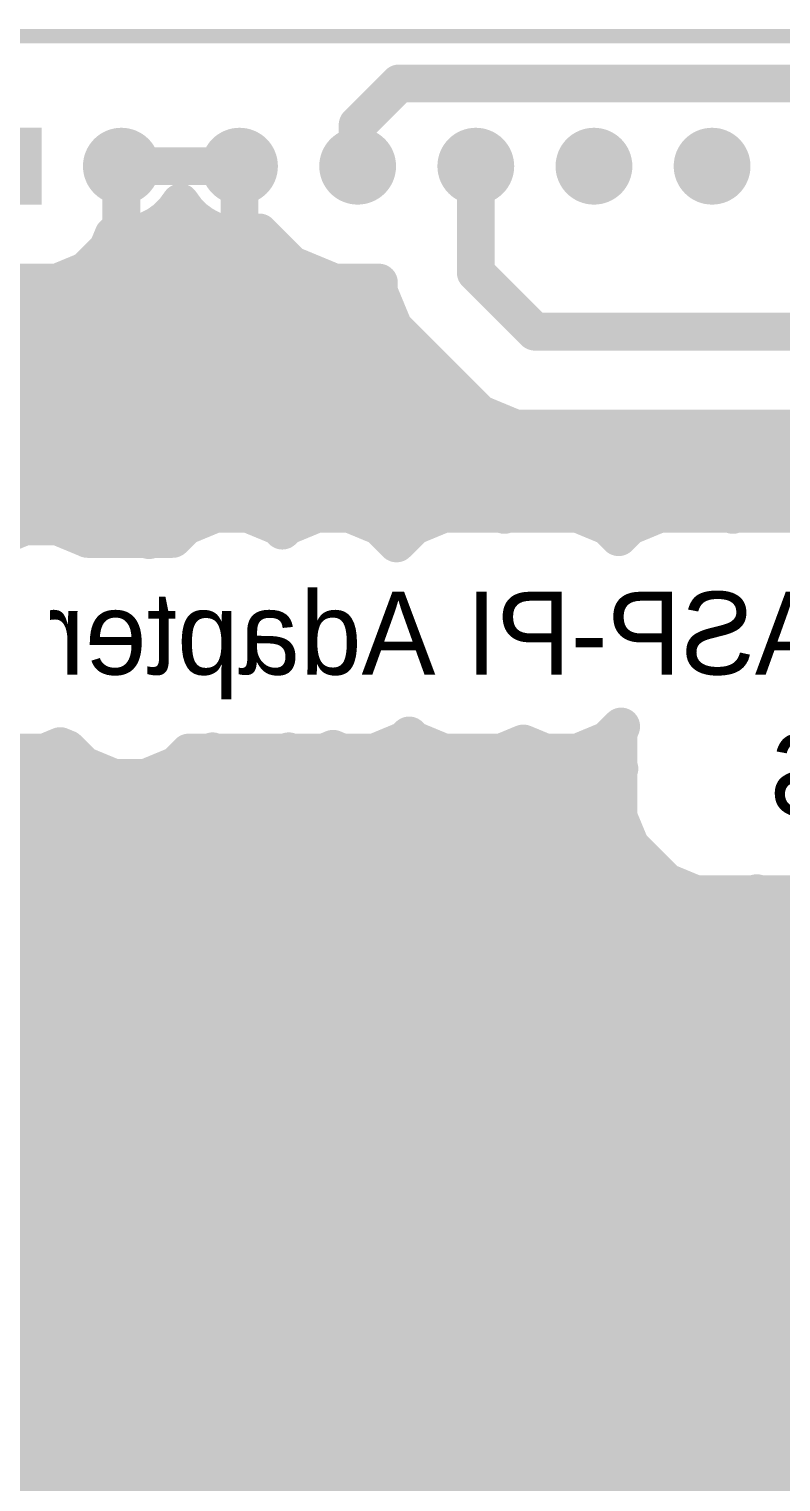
# Model space of a CAD drawing. Extents: x 0.2 to 70.4, y 8.5 to 70.6.
# Drawn here: x 24.94 to 41.1, y 39.42 to 70.64 of the extents above; entities that cross this region are included whole.
import ezdxf

# ---------------------------------------------------------------- set-up
doc = ezdxf.new("R2010")
doc.units = 0
for name, color, linetype in [('16', 175, 'CONTINUOUS'), ('17', 82, 'CONTINUOUS'), ('20', 213, 'CONTINUOUS')]:
    doc.layers.add(name, color=color, linetype=linetype)

# ---------------------------------------------------------------- blocks, each defined once
blk = doc.blocks.new('ROUNDP')
at = {"const_width": 0.5}
blk.add_lwpolyline([(0, -0.25, 1), (0, 0.25, 1), (0, -0.25)], format="xyb", dxfattribs=at)
blk = doc.blocks.new('SQUAREP')
blk.add_solid([(-0.5, -0.5), (0.5, -0.5), (-0.5, 0.5), (0.5, 0.5)])

msp = doc.modelspace()

# ---------------------------------------------------------------- linework, layer by layer
at = {"layer": '16'}
for points, const_width in [([(32.004, 68.58), (32.893, 69.469)], 0.8128), ([(32.893, 69.469), (45.72, 69.469)], 0.8128), ([(32.004, 67.691), (32.004, 68.58)], 0.8128), ([(28.4099, 67.691), (26.924, 67.691)], 0.8128), ([(26.924, 67.691), (26.924, 67.691)], 0.8128), ([(26.924, 67.691), (29.464, 67.691)], 0.8128), ([(26.924, 66.2051), (26.924, 67.691)], 0.8128), ([(26.924, 67.691), (26.924, 67.691)], 0.8128), ([(26.924, 67.691), (26.924, 66.2051)], 0.8128), ([(29.464, 67.691), (28.4099, 67.691)], 0.8128), ([(29.464, 67.691), (29.464, 67.691)], 0.8128), ([(29.464, 66.2051), (29.464, 67.691)], 0.8128), ([(29.464, 67.691), (29.464, 67.691)], 0.8128), ([(29.464, 67.691), (29.464, 66.2051)], 0.8128), ([(34.544, 67.691), (34.544, 65.405)], 0.8128), ([(26.924, 67.4624), (26.924, 67.4624)], 0.8128), ([(26.924, 65.786), (26.924, 67.691)], 0.6096), ([(26.924, 67.691), (29.464, 67.691)], 0.6096), ([(29.464, 67.4624), (29.464, 67.4624)], 0.8128), ([(27.892, 66.5576), (28.0574, 66.723)], 0.8128), ([(28.0574, 66.723), (28.194, 66.911)], 0.8128), ([(28.194, 66.911), (28.3306, 66.723)], 0.8128), ([(28.3306, 66.723), (28.496, 66.5576)], 0.8128), ([(26.924, 66.6496), (26.924, 66.6496)], 0.8128), ([(27.4944, 66.314), (27.7028, 66.4201)], 0.8128), ([(27.7028, 66.4201), (27.892, 66.5576)], 0.8128), ([(27.984, 66.6496), (28.404, 66.6496)], 0.8128), ([(28.496, 66.5576), (28.6852, 66.4201)], 0.8128), ([(28.6852, 66.4201), (28.8936, 66.314)], 0.8128), ([(29.464, 66.6496), (29.464, 66.6496)], 0.8128), ([(26.6307, 65.9159), (26.754, 66.2135)], 0.8128), ([(26.754, 66.2135), (26.8071, 66.2051)], 0.8128), ([(26.8071, 66.2051), (26.924, 66.2051)], 0.8128), ([(26.924, 66.2051), (27.0409, 66.2051)], 0.8128), ([(27.0409, 66.2051), (27.2719, 66.2417)], 0.8128), ([(27.2719, 66.2417), (27.4944, 66.314)], 0.8128), ([(28.8936, 66.314), (29.1161, 66.2417)], 0.8128), ([(29.1161, 66.2417), (29.3471, 66.2051)], 0.8128), ([(29.3471, 66.2051), (29.464, 66.2051)], 0.8128), ([(29.464, 66.2051), (29.5809, 66.2051)], 0.8128), ([(29.5809, 66.2051), (29.8119, 66.2417)], 0.8128), ([(29.8119, 66.2417), (29.8898, 66.267)], 0.8128), ([(29.8898, 66.267), (30.5868, 65.57)], 0.8128), ([(26.1591, 65.4443), (26.6307, 65.9159)], 0.8128), ([(26.5516, 65.8368), (30.32, 65.8368)], 0.8128), ([(23.749, 62.611), (26.924, 65.786)], 0.6096), ([(30.5868, 65.57), (31.5063, 65.1891)], 0.8128), ([(23.225, 65.1891), (25.543, 65.1891)], 0.8128), ([(25.543, 65.1891), (26.1591, 65.4443)], 0.8128), ([(31.5063, 65.1891), (32.4612, 65.1891)], 0.8128), ([(32.4612, 65.1891), (32.4612, 64.9907)], 0.8128), ([(34.544, 65.405), (35.814, 64.135)], 0.8128), ([(6.2848, 65.024), (32.4612, 65.024)], 0.8128), ([(32.4612, 64.9907), (32.7783, 64.2252)], 0.8128), ([(32.7783, 64.2252), (34.0483, 62.9552)], 0.8128), ([(6.9236, 64.2112), (32.7923, 64.2112)], 0.8128), ([(35.814, 64.135), (52.832, 64.135)], 0.8128), ([(7.2452, 63.3984), (33.6051, 63.3984)], 0.8128), ([(34.0483, 62.9552), (34.6342, 62.3693)], 0.8128), ([(7.3406, 62.5856), (34.4179, 62.5856)], 0.8128), ([(34.6342, 62.3693), (35.3997, 62.0522)], 0.8128), ([(35.3997, 62.0522), (51.9693, 62.0522)], 0.8128), ([(7.2316, 61.7728), (52.2487, 61.7728)], 0.8128), ([(6.8943, 60.96), (53.0615, 60.96)], 0.8128), ([(28.9481, 60.2248), (28.3039, 59.958)], 0.8128), ([(29.6453, 60.2248), (28.9481, 60.2248)], 0.8128), ([(30.2894, 59.958), (29.6453, 60.2248)], 0.8128), ([(31.1275, 60.2248), (30.4834, 59.958)], 0.8128), ([(31.8248, 60.2248), (31.1275, 60.2248)], 0.8128), ([(32.366, 60.0006), (31.8248, 60.2248)], 0.8128), ([(33.8561, 60.2248), (33.212, 59.958)], 0.8128), ([(35.0957, 60.2248), (33.8561, 60.2248)], 0.8128), ([(35.1589, 60.1986), (35.0957, 60.2248)], 0.8128), ([(35.2221, 60.2248), (35.1589, 60.1986)], 0.8128), ([(35.5746, 60.2248), (35.2221, 60.2248)], 0.8128), ([(35.2221, 60.2248), (35.2221, 60.2248)], 0.8128), ([(35.2221, 60.2248), (35.2221, 60.2248)], 0.8128), ([(36.7328, 60.2248), (35.5746, 60.2248)], 0.8128), ([(37.377, 59.958), (36.7328, 60.2248)], 0.8128), ([(38.4964, 60.2248), (38.1375, 60.0761)], 0.8128), ([(38.4965, 60.2248), (38.4964, 60.2248)], 0.8128), ([(38.4964, 60.2248), (38.4964, 60.2248)], 0.8128), ([(38.8489, 60.2248), (38.4965, 60.2248)], 0.8128), ([(40.0072, 60.2248), (38.8489, 60.2248)], 0.8128), ([(40.0704, 60.1986), (40.0072, 60.2248)], 0.8128), ([(40.1336, 60.2248), (40.0704, 60.1986)], 0.8128), ([(40.4784, 60.2248), (40.1336, 60.2248)], 0.8128), ([(40.1336, 60.2248), (40.1336, 60.2248)], 0.8128), ([(40.1336, 60.2248), (40.1336, 60.2248)], 0.8128), ([(41.3732, 60.2248), (40.4784, 60.2248)], 0.8128), ([(41.7075, 60.0863), (41.3732, 60.2248)], 0.8128), ([(6.234, 60.1472), (28.7608, 60.1472)], 0.8128), ([(24.8501, 59.9536), (24.2059, 59.6868)], 0.8128), ([(25.5473, 59.9536), (24.8501, 59.9536)], 0.8128), ([(26.1915, 59.6868), (25.5473, 59.9536)], 0.8128), ([(28.3039, 59.958), (28.0284, 59.6825)], 0.8128), ([(29.8326, 60.1472), (30.9402, 60.1472)], 0.8128), ([(30.3864, 59.861), (30.2894, 59.958)], 0.8128), ([(30.4834, 59.958), (30.3864, 59.861)], 0.8128), ([(32.0121, 60.1472), (33.6688, 60.1472)], 0.8128), ([(32.4689, 59.958), (32.366, 60.0006)], 0.8128), ([(32.7192, 59.7077), (32.4689, 59.958)], 0.8128), ([(32.4689, 59.958), (32.4689, 59.958)], 0.8128), ([(33.212, 59.958), (32.8405, 59.5864)], 0.8128), ([(36.9202, 60.1472), (38.3091, 60.1472)], 0.8128), ([(37.6146, 59.7203), (37.377, 59.958)], 0.8128), ([(37.8523, 59.958), (37.6146, 59.7203)], 0.8128), ([(38.1375, 60.0761), (37.8523, 59.958)], 0.8128), ([(37.8523, 59.958), (37.8523, 59.958)], 0.8128), ([(37.8523, 59.958), (37.8523, 59.958)], 0.8128), ([(26.1958, 59.6825), (26.1915, 59.6868)], 0.8128), ([(27.4556, 59.6825), (26.1958, 59.6825)], 0.8128), ([(27.5189, 59.6563), (27.4556, 59.6825)], 0.8128), ([(27.5821, 59.6825), (27.5189, 59.6563)], 0.8128), ([(28.0284, 59.6825), (27.5821, 59.6825)], 0.8128), ([(32.8405, 59.5864), (32.7192, 59.7077)], 0.8128), ([(37.377, 55.3594), (37.6694, 55.6518)], 0.8128), ([(37.6694, 55.6518), (37.6072, 55.5016)], 0.8128), ([(37.6072, 55.5016), (37.6072, 54.8044)], 0.8128), ([(25.2761, 55.0926), (25.6105, 55.2311)], 0.8128), ([(25.6105, 55.2311), (25.7637, 55.1677)], 0.8128), ([(25.7637, 55.1677), (26.1143, 54.8171)], 0.8128), ([(31.2824, 55.0926), (31.4762, 55.1728)], 0.8128), ([(31.4762, 55.1728), (31.6699, 55.0926)], 0.8128), ([(32.3671, 55.0926), (33.0113, 55.3594)], 0.8128), ([(32.7963, 55.2704), (33.4269, 55.2704)], 0.8128), ([(33.0113, 55.3594), (33.1116, 55.4598)], 0.8128), ([(33.1116, 55.4598), (33.212, 55.3594)], 0.8128), ([(33.212, 55.3594), (33.8561, 55.0926)], 0.8128), ([(35.0957, 55.0926), (35.5657, 55.2873)], 0.8128), ([(35.5249, 55.2704), (35.6064, 55.2704)], 0.8128), ([(35.5657, 55.2873), (36.0356, 55.0926)], 0.8128), ([(36.7328, 55.0926), (37.377, 55.3594)], 0.8128), ([(37.1621, 55.2704), (37.6072, 55.2704)], 0.8128), ([(24.5174, 55.1181), (24.5789, 55.0926)], 0.8128), ([(24.5789, 55.0926), (25.2761, 55.0926)], 0.8128), ([(28.0998, 54.8171), (28.3753, 55.0926)], 0.8128), ([(28.3753, 55.0926), (28.8216, 55.0926)], 0.8128), ([(28.8216, 55.0926), (28.8848, 55.1188)], 0.8128), ([(28.8848, 55.1188), (28.9481, 55.0926)], 0.8128), ([(28.9481, 55.0926), (30.4588, 55.0926)], 0.8128), ([(30.4588, 55.0926), (30.522, 55.1188)], 0.8128), ([(30.522, 55.1188), (30.5852, 55.0926)], 0.8128), ([(30.5852, 55.0926), (31.2824, 55.0926)], 0.8128), ([(31.6699, 55.0926), (32.3671, 55.0926)], 0.8128), ([(33.8561, 55.0926), (35.0957, 55.0926)], 0.8128), ([(36.0356, 55.0926), (36.7328, 55.0926)], 0.8128), ([(26.1143, 54.8171), (26.7584, 54.5503)], 0.8128), ([(26.7584, 54.5503), (27.4556, 54.5503)], 0.8128), ([(27.4556, 54.5503), (28.0998, 54.8171)], 0.8128), ([(37.6072, 54.8044), (37.6312, 54.7463)], 0.8128), ([(37.6312, 54.7463), (37.6072, 54.6881)], 0.8128), ([(37.6072, 54.6881), (37.6072, 54.417)], 0.8128), ([(2.2098, 54.4576), (37.6072, 54.4576)], 0.8128), ([(37.6072, 54.417), (37.6072, 54.417)], 0.8128), ([(37.6072, 54.417), (37.6072, 54.0646)], 0.8128), ([(37.6072, 54.0646), (37.6072, 53.7197)], 0.8128), ([(2.2098, 53.6448), (37.6382, 53.6448)], 0.8128), ([(37.6072, 53.7197), (37.6072, 53.7197)], 0.8128), ([(37.6072, 53.7197), (37.6072, 53.7197)], 0.8128), ([(37.6072, 53.7197), (37.6751, 53.5558)], 0.8128), ([(37.6751, 53.5558), (37.874, 53.0756)], 0.8128), ([(37.874, 53.0756), (37.874, 53.0756)], 0.8128), ([(37.874, 53.0756), (37.874, 53.0756)], 0.8128), ([(37.874, 53.0756), (38.1326, 52.8169)], 0.8128), ([(2.2098, 52.832), (38.1176, 52.832)], 0.8128), ([(38.1326, 52.8169), (38.367, 52.5826)], 0.8128), ([(38.367, 52.5826), (38.367, 52.5826)], 0.8128), ([(38.367, 52.5826), (38.3795, 52.5701)], 0.8128), ([(38.3795, 52.5701), (38.6382, 52.3114)], 0.8128), ([(38.6382, 52.3114), (38.6382, 52.3114)], 0.8128), ([(38.6382, 52.3114), (38.8867, 52.2085)], 0.8128), ([(38.8867, 52.2085), (39.2823, 52.0446)], 0.8128), ([(39.2823, 52.0446), (39.2823, 52.0446)], 0.8128), ([(39.2823, 52.0446), (39.2823, 52.0446)], 0.8128), ([(39.2823, 52.0446), (39.6271, 52.0446)], 0.8128), ([(39.6271, 52.0446), (40.5219, 52.0446)], 0.8128), ([(40.5219, 52.0446), (40.5851, 52.0708)], 0.8128), ([(40.5851, 52.0708), (40.6483, 52.0446)], 0.8128), ([(40.6483, 52.0446), (42.4302, 52.0446)], 0.8128), ([(2.2098, 52.0192), (58.2422, 52.0192)], 0.8128), ([(2.2098, 51.2064), (58.2422, 51.2064)], 0.8128), ([(2.2098, 50.3936), (58.2422, 50.3936)], 0.8128), ([(2.2098, 49.5808), (58.2422, 49.5808)], 0.8128), ([(2.2098, 48.768), (58.2422, 48.768)], 0.8128), ([(2.2098, 47.9552), (58.2422, 47.9552)], 0.8128), ([(7.5616, 47.1424), (58.2422, 47.1424)], 0.8128), ([(8.6436, 46.3296), (58.2422, 46.3296)], 0.8128), ([(9.028, 45.5168), (58.2422, 45.5168)], 0.8128), ([(9.1059, 44.704), (58.2422, 44.704)], 0.8128), ([(8.9228, 43.8912), (58.2422, 43.8912)], 0.8128), ([(8.9859, 43.0784), (58.2422, 43.0784)], 0.8128), ([(9.1059, 42.2656), (58.2422, 42.2656)], 0.8128), ([(12.6519, 41.4528), (58.2422, 41.4528)], 0.8128), ([(13.4647, 40.64), (58.2422, 40.64)], 0.8128), ([(16.2697, 39.8272), (58.2422, 39.8272)], 0.8128), ([(16.3068, 39.0144), (58.2422, 39.0144)], 0.8128)]:
    msp.add_lwpolyline(points, dxfattribs=dict(at, const_width=const_width))
for points, const_width in [([(32.893, 69.6722, 1), (32.893, 69.2658)], 0.4064), ([(33.0367, 69.3253, 1), (32.7493, 69.6127)], 0.4064), ([(32.2072, 68.58, 1), (31.8008, 68.58)], 0.4064), ([(31.8603, 68.7237, 1), (32.1477, 68.4363)], 0.4064), ([(26.924, 67.8942, 1), (26.924, 67.4878)], 0.4064), ([(27.1272, 67.691, 1), (26.7208, 67.691)], 0.4064), ([(26.924, 67.8942, 1), (26.924, 67.4878)], 0.4064), ([(27.1272, 67.691, 1), (26.7208, 67.691)], 0.4064), ([(26.924, 67.8942, 1), (26.924, 67.4878)], 0.4064), ([(27.1272, 67.691, 1), (26.7208, 67.691)], 0.4064), ([(26.924, 67.4878, 1), (26.924, 67.8942)], 0.4064), ([(28.4099, 67.8942, 1), (28.4099, 67.4878)], 0.4064), ([(28.4099, 67.4878, 1), (28.4099, 67.8942)], 0.4064), ([(29.6672, 67.691, 1), (29.2608, 67.691)], 0.4064), ([(29.6672, 67.691, 1), (29.2608, 67.691)], 0.4064), ([(29.464, 67.8942, 1), (29.464, 67.4878)], 0.4064), ([(29.6672, 67.691, 1), (29.2608, 67.691)], 0.4064), ([(29.464, 67.4878, 1), (29.464, 67.8942)], 0.4064), ([(29.464, 67.4878, 1), (29.464, 67.8942)], 0.4064), ([(29.464, 67.4878, 1), (29.464, 67.8942)], 0.4064), ([(34.7472, 67.691, 1), (34.3408, 67.691)], 0.4064), ([(26.7208, 67.691, 1), (27.1272, 67.691)], 0.4064), ([(26.924, 67.6656, 1), (26.924, 67.2592)], 0.4064), ([(27.0764, 67.691, 1), (26.7716, 67.691)], 0.3048), ([(26.924, 67.8434, 1), (26.924, 67.5386)], 0.3048), ([(26.924, 67.2592, 1), (26.924, 67.6656)], 0.4064), ([(29.2608, 67.691, 1), (29.6672, 67.691)], 0.4064), ([(29.464, 67.6656, 1), (29.464, 67.2592)], 0.4064), ([(29.464, 67.2592, 1), (29.464, 67.6656)], 0.4064), ([(29.464, 67.5386, 1), (29.464, 67.8434)], 0.3048), ([(31.8008, 67.691, 1), (32.2072, 67.691)], 0.4064), ([(28.2011, 66.5793, 1), (27.9137, 66.8667)], 0.4064), ([(28.3584, 67.0305, 1), (28.0296, 66.7916)], 0.4064), ([(28.3584, 66.7916, 1), (28.0296, 67.0305)], 0.4064), ([(28.4743, 66.8667, 1), (28.1869, 66.5793)], 0.4064), ([(26.924, 66.8528, 1), (26.924, 66.4464)], 0.4064), ([(26.924, 66.4464, 1), (26.924, 66.8528)], 0.4064), ([(27.795, 66.2391, 1), (27.6105, 66.6012)], 0.4064), ([(27.7483, 66.7013, 1), (28.0357, 66.4139)], 0.4064), ([(28.0114, 66.3932, 1), (27.7726, 66.722)], 0.4064), ([(27.984, 66.8528, 1), (27.984, 66.4464)], 0.4064), ([(27.893, 66.8424, 1), (28.2218, 66.6036)], 0.4064), ([(28.1662, 66.6036, 1), (28.495, 66.8424)], 0.4064), ([(28.6154, 66.722, 1), (28.3766, 66.3932)], 0.4064), ([(28.3523, 66.4139, 1), (28.6397, 66.7013)], 0.4064), ([(28.404, 66.4464, 1), (28.404, 66.8528)], 0.4064), ([(28.7775, 66.6012, 1), (28.593, 66.2391)], 0.4064), ([(29.464, 66.8528, 1), (29.464, 66.4464)], 0.4064), ([(29.464, 66.4464, 1), (29.464, 66.8528)], 0.4064), ([(26.7857, 66.4142, 1), (26.7222, 66.0128)], 0.4064), ([(26.9417, 66.1357, 1), (26.5662, 66.2913)], 0.4064), ([(26.8071, 66.4083, 1), (26.8071, 66.0019)], 0.4064), ([(26.924, 66.4083, 1), (26.924, 66.0019)], 0.4064), ([(26.7753, 66.0044, 1), (26.8388, 66.4058)], 0.4064), ([(27.0092, 66.4058, 1), (27.0727, 66.0044)], 0.4064), ([(26.924, 66.0019, 1), (26.924, 66.4083)], 0.4064), ([(27.0409, 66.0019, 1), (27.0409, 66.4083)], 0.4064), ([(27.2092, 66.4349, 1), (27.3347, 66.0484)], 0.4064), ([(27.3037, 66.041, 1), (27.2402, 66.4424)], 0.4064), ([(27.4021, 66.495, 1), (27.5866, 66.1329)], 0.4064), ([(27.5572, 66.1207, 1), (27.4316, 66.5072)], 0.4064), ([(27.5833, 66.5845, 1), (27.8222, 66.2558)], 0.4064), ([(28.5658, 66.2558, 1), (28.8047, 66.5845)], 0.4064), ([(28.9564, 66.5072, 1), (28.8308, 66.1207)], 0.4064), ([(28.8014, 66.1329, 1), (28.9859, 66.495)], 0.4064), ([(29.1478, 66.4424, 1), (29.0843, 66.041)], 0.4064), ([(29.0533, 66.0484, 1), (29.1788, 66.4349)], 0.4064), ([(29.3471, 66.4083, 1), (29.3471, 66.0019)], 0.4064), ([(29.464, 66.4083, 1), (29.464, 66.0019)], 0.4064), ([(29.3153, 66.0044, 1), (29.3788, 66.4058)], 0.4064), ([(29.5492, 66.4058, 1), (29.6127, 66.0044)], 0.4064), ([(29.464, 66.0019, 1), (29.464, 66.4083)], 0.4064), ([(29.5809, 66.0019, 1), (29.5809, 66.4083)], 0.4064), ([(29.7492, 66.4349, 1), (29.8747, 66.0484)], 0.4064), ([(30.0335, 66.4107, 1), (29.7461, 66.1233)], 0.4064), ([(29.8437, 66.041, 1), (29.7802, 66.4424)], 0.4064), ([(29.9526, 66.0737, 1), (29.827, 66.4602)], 0.4064), ([(26.5516, 66.04, 1), (26.5516, 65.6336)], 0.4064), ([(26.4429, 65.9937, 1), (26.8184, 65.8381)], 0.4064), ([(26.7744, 65.7722, 1), (26.487, 66.0596)], 0.4064), ([(26.7208, 66.2051, 1), (27.1272, 66.2051)], 0.4064), ([(26.7208, 66.2051, 1), (27.1272, 66.2051)], 0.4064), ([(29.2608, 66.2051, 1), (29.6672, 66.2051)], 0.4064), ([(29.2608, 66.2051, 1), (29.6672, 66.2051)], 0.4064), ([(30.32, 65.6336, 1), (30.32, 66.04)], 0.4064), ([(26.7716, 65.786, 1), (27.0764, 65.786)], 0.3048), ([(27.0318, 65.6782, 1), (26.8162, 65.8938)], 0.3048), ([(30.6645, 65.7577, 1), (30.509, 65.3823)], 0.4064), ([(30.4431, 65.4263, 1), (30.7305, 65.7137)], 0.4064), ([(25.4652, 65.3768, 1), (25.6207, 65.0014)], 0.4064), ([(25.543, 64.9859, 1), (25.543, 65.3923)], 0.4064), ([(26.0154, 65.588, 1), (26.3028, 65.3006)], 0.4064), ([(26.2369, 65.2566, 1), (26.0813, 65.632)], 0.4064), ([(31.5063, 65.3923, 1), (31.5063, 64.9859)], 0.4064), ([(31.4286, 65.0014, 1), (31.5841, 65.3768)], 0.4064), ([(32.6644, 65.1891, 1), (32.258, 65.1891)], 0.4064), ([(32.4612, 64.9859, 1), (32.4612, 65.3923)], 0.4064), ([(34.6877, 65.5487, 1), (34.4003, 65.2613)], 0.4064), ([(34.3408, 65.405, 1), (34.7472, 65.405)], 0.4064), ([(32.6489, 65.0685, 1), (32.2735, 64.9129)], 0.4064), ([(32.4612, 64.8208, 1), (32.4612, 65.2272)], 0.4064), ([(32.258, 64.9907, 1), (32.6644, 64.9907)], 0.4064), ([(32.922, 64.3689, 1), (32.6346, 64.0815)], 0.4064), ([(32.5906, 64.1474, 1), (32.966, 64.3029)], 0.4064), ([(32.7923, 64.008, 1), (32.7923, 64.4144)], 0.4064), ([(35.814, 64.3382, 1), (35.814, 63.9318)], 0.4064), ([(35.6703, 63.9913, 1), (35.9577, 64.2787)], 0.4064), ([(33.6051, 63.1952, 1), (33.6051, 63.6016)], 0.4064), ([(34.192, 63.0989, 1), (33.9046, 62.8115)], 0.4064), ([(33.9046, 62.8115, 1), (34.192, 63.0989)], 0.4064), ([(34.4179, 62.3824, 1), (34.4179, 62.7888)], 0.4064), ([(34.7119, 62.557, 1), (34.5564, 62.1816)], 0.4064), ([(34.4905, 62.2256, 1), (34.7779, 62.513)], 0.4064), ([(35.3997, 62.2554, 1), (35.3997, 61.849)], 0.4064), ([(35.3219, 61.8645, 1), (35.4775, 62.2399)], 0.4064), ([(28.9481, 60.428, 1), (28.9481, 60.0216)], 0.4064), ([(29.0258, 60.0371, 1), (28.8703, 60.4125)], 0.4064), ([(29.723, 60.4125, 1), (29.5675, 60.0371)], 0.4064), ([(29.6453, 60.0216, 1), (29.6453, 60.428)], 0.4064), ([(31.1275, 60.428, 1), (31.1275, 60.0216)], 0.4064), ([(31.2053, 60.0371, 1), (31.0498, 60.4125)], 0.4064), ([(31.9025, 60.4125, 1), (31.747, 60.0371)], 0.4064), ([(31.8248, 60.0216, 1), (31.8248, 60.428)], 0.4064), ([(33.8561, 60.428, 1), (33.8561, 60.0216)], 0.4064), ([(33.9339, 60.0371, 1), (33.7784, 60.4125)], 0.4064), ([(35.1735, 60.4125, 1), (35.0179, 60.0371)], 0.4064), ([(35.0811, 60.3863, 1), (35.2367, 60.0109)], 0.4064), ([(35.2221, 60.428, 1), (35.2221, 60.0216)], 0.4064), ([(35.2221, 60.428, 1), (35.2221, 60.0216)], 0.4064), ([(35.1313, 60.4065, 1), (35.313, 60.043)], 0.4064), ([(35.0811, 60.0109, 1), (35.2367, 60.3863)], 0.4064), ([(35.0957, 60.0216, 1), (35.0957, 60.428)], 0.4064), ([(35.313, 60.043, 1), (35.1313, 60.4065)], 0.4064), ([(35.2999, 60.0371, 1), (35.1444, 60.4125)], 0.4064), ([(35.2221, 60.0216, 1), (35.2221, 60.428)], 0.4064), ([(35.5746, 60.428, 1), (35.5746, 60.0216)], 0.4064), ([(35.5745, 60.0216, 1), (35.5746, 60.428)], 0.4064), ([(36.8106, 60.4125, 1), (36.6551, 60.0371)], 0.4064), ([(36.7328, 60.0216, 1), (36.7328, 60.428)], 0.4064), ([(38.4965, 60.428, 1), (38.4964, 60.0216)], 0.4064), ([(38.4964, 60.428, 1), (38.4964, 60.0216)], 0.4064), ([(38.4056, 60.4065, 1), (38.5873, 60.043)], 0.4064), ([(38.5873, 60.043, 1), (38.4056, 60.4065)], 0.4064), ([(38.5742, 60.0371, 1), (38.4187, 60.4125)], 0.4064), ([(38.4964, 60.0216, 1), (38.4964, 60.428)], 0.4064), ([(38.8489, 60.428, 1), (38.8489, 60.0216)], 0.4064), ([(38.8489, 60.0216, 1), (38.8489, 60.428)], 0.4064), ([(40.0849, 60.4125, 1), (39.9294, 60.0371)], 0.4064), ([(39.9926, 60.3863, 1), (40.1481, 60.0109)], 0.4064), ([(40.1336, 60.428, 1), (40.1336, 60.0216)], 0.4064), ([(40.1336, 60.428, 1), (40.1336, 60.0216)], 0.4064), ([(40.0427, 60.4065, 1), (40.2245, 60.043)], 0.4064), ([(39.9926, 60.0109, 1), (40.1481, 60.3863)], 0.4064), ([(40.0072, 60.0216, 1), (40.0072, 60.428)], 0.4064), ([(40.2245, 60.043, 1), (40.0427, 60.4065)], 0.4064), ([(40.2114, 60.0371, 1), (40.0558, 60.4125)], 0.4064), ([(40.1336, 60.0216, 1), (40.1336, 60.428)], 0.4064), ([(40.4784, 60.428, 1), (40.4784, 60.0216)], 0.4064), ([(40.4784, 60.0216, 1), (40.4784, 60.428)], 0.4064), ([(41.4509, 60.4125, 1), (41.2954, 60.0371)], 0.4064), ([(24.8501, 60.1568, 1), (24.8501, 59.7504)], 0.4064), ([(24.9278, 59.7659, 1), (24.7723, 60.1414)], 0.4064), ([(25.6251, 60.1414, 1), (25.4696, 59.7659)], 0.4064), ([(25.5473, 59.7504, 1), (25.5473, 60.1568)], 0.4064), ([(28.2261, 60.1457, 1), (28.3817, 59.7702)], 0.4064), ([(28.4476, 59.8143, 1), (28.1602, 60.1017)], 0.4064), ([(28.7608, 59.944, 1), (28.7608, 60.3504)], 0.4064), ([(29.8326, 60.3504, 1), (29.8326, 59.944)], 0.4064), ([(30.4331, 60.1017, 1), (30.1458, 59.8143)], 0.4064), ([(30.2117, 59.7702, 1), (30.3672, 60.1457)], 0.4064), ([(30.4056, 60.1457, 1), (30.5612, 59.7702)], 0.4064), ([(30.6271, 59.8143, 1), (30.3397, 60.1017)], 0.4064), ([(30.9402, 59.944, 1), (30.9402, 60.3504)], 0.4064), ([(32.0121, 60.3504, 1), (32.0121, 59.944)], 0.4064), ([(32.4438, 60.1883, 1), (32.2882, 59.8129)], 0.4064), ([(32.6126, 60.1016, 1), (32.3252, 59.8143)], 0.4064), ([(32.5598, 60.1397, 1), (32.3781, 59.7762)], 0.4064), ([(32.2882, 59.8129, 1), (32.4438, 60.1883)], 0.4064), ([(32.3781, 59.7762, 1), (32.5598, 60.1397)], 0.4064), ([(32.3912, 59.7702, 1), (32.5467, 60.1457)], 0.4064), ([(33.1342, 60.1457, 1), (33.2897, 59.7702)], 0.4064), ([(33.3557, 59.8143, 1), (33.0683, 60.1017)], 0.4064), ([(33.6688, 59.944, 1), (33.6688, 60.3504)], 0.4064), ([(36.9202, 60.3504, 1), (36.9202, 59.944)], 0.4064), ([(37.5207, 60.1017, 1), (37.2333, 59.8143)], 0.4064), ([(37.2992, 59.7702, 1), (37.4548, 60.1457)], 0.4064), ([(38.0555, 59.958, 1), (37.6491, 59.958)], 0.4064), ([(37.8523, 60.1612, 1), (37.8523, 59.7548)], 0.4064), ([(37.7745, 60.1457, 1), (37.9301, 59.7702)], 0.4064), ([(37.996, 59.8143, 1), (37.7086, 60.1017)], 0.4064), ([(37.8523, 59.7548, 1), (37.8523, 60.1612)], 0.4064), ([(38.0597, 60.2638, 1), (38.2152, 59.8884)], 0.4064), ([(38.2152, 59.8884, 1), (38.0597, 60.2638)], 0.4064), ([(38.3091, 59.944, 1), (38.3091, 60.3504)], 0.4064), ([(26.3351, 59.8305, 1), (26.0478, 59.5431)], 0.4064), ([(26.1958, 59.8857, 1), (26.1958, 59.4793)], 0.4064), ([(26.0521, 59.5388, 1), (26.3395, 59.8261)], 0.4064), ([(26.1137, 59.4991, 1), (26.2692, 59.8745)], 0.4064), ([(27.5334, 59.8702, 1), (27.3779, 59.4947)], 0.4064), ([(27.4411, 59.844, 1), (27.5966, 59.4685)], 0.4064), ([(27.5821, 59.8857, 1), (27.5821, 59.4793)], 0.4064), ([(27.4411, 59.4685, 1), (27.5966, 59.844)], 0.4064), ([(27.4556, 59.4793, 1), (27.4556, 59.8857)], 0.4064), ([(27.6598, 59.4947, 1), (27.5043, 59.8702)], 0.4064), ([(27.8847, 59.8261, 1), (28.1721, 59.5388)], 0.4064), ([(28.0284, 59.4793, 1), (28.0284, 59.8857)], 0.4064), ([(30.2427, 60.0047, 1), (30.5301, 59.7173)], 0.4064), ([(30.2427, 59.7173, 1), (30.5301, 60.0047)], 0.4064), ([(32.8629, 59.8513, 1), (32.5756, 59.564)], 0.4064), ([(32.5755, 59.564, 1), (32.8629, 59.8513)], 0.4064), ([(37.471, 59.864, 1), (37.7583, 59.5766)], 0.4064), ([(37.471, 59.5766, 1), (37.7583, 59.864)], 0.4064), ([(37.6491, 59.958, 1), (38.0555, 59.958)], 0.4064), ([(32.6968, 59.7301, 1), (32.9841, 59.4428)], 0.4064), ([(32.6968, 59.4428, 1), (32.9841, 59.7301)], 0.4064), ([(37.8104, 55.5016, 1), (37.404, 55.5016)], 0.4064), ([(37.8571, 55.574, 1), (37.4816, 55.7295)], 0.4064), ([(37.813, 55.5081, 1), (37.5257, 55.7954)], 0.4064), ([(25.6883, 55.4188, 1), (25.5328, 55.0434)], 0.4064), ([(25.6883, 55.0434, 1), (25.5328, 55.4188)], 0.4064), ([(25.9074, 55.3114, 1), (25.62, 55.024)], 0.4064), ([(31.5539, 55.3606, 1), (31.3984, 54.9851)], 0.4064), ([(31.5539, 54.9851, 1), (31.3984, 55.3606)], 0.4064), ([(32.7963, 55.4736, 1), (32.7963, 55.0672)], 0.4064), ([(32.8676, 55.5031, 1), (33.1549, 55.2157)], 0.4064), ([(33.2553, 55.6035, 1), (32.9679, 55.3161)], 0.4064), ([(33.089, 55.1717, 1), (32.9335, 55.5471)], 0.4064), ([(33.2553, 55.3161, 1), (32.9679, 55.6035)], 0.4064), ([(33.2897, 55.5471, 1), (33.1342, 55.1717)], 0.4064), ([(33.0683, 55.2157, 1), (33.3557, 55.5031)], 0.4064), ([(33.4269, 55.0672, 1), (33.4269, 55.4736)], 0.4064), ([(35.5249, 55.4736, 1), (35.5249, 55.0672)], 0.4064), ([(35.6434, 55.475, 1), (35.4879, 55.0995)], 0.4064), ([(35.6434, 55.0995, 1), (35.4879, 55.475)], 0.4064), ([(35.6064, 55.0672, 1), (35.6064, 55.4736)], 0.4064), ([(37.1621, 55.4736, 1), (37.1621, 55.0672)], 0.4064), ([(37.2333, 55.5031, 1), (37.5207, 55.2157)], 0.4064), ([(37.4548, 55.1717, 1), (37.2992, 55.5471)], 0.4064), ([(37.4194, 55.5794, 1), (37.7949, 55.4239)], 0.4064), ([(37.6072, 55.0672, 1), (37.6072, 55.4736)], 0.4064), ([(24.5011, 54.9049, 1), (24.6567, 55.2803)], 0.4064), ([(25.1984, 55.2803, 1), (25.3539, 54.9049)], 0.4064), ([(25.2761, 54.8894, 1), (25.2761, 55.2958)], 0.4064), ([(25.6859, 54.9799, 1), (25.8414, 55.3554)], 0.4064), ([(28.3753, 55.2958, 1), (28.3753, 54.8894)], 0.4064), ([(28.519, 54.9489, 1), (28.2316, 55.2363)], 0.4064), ([(28.7439, 55.2803, 1), (28.8994, 54.9049)], 0.4064), ([(28.9626, 55.3065, 1), (28.8071, 54.9311)], 0.4064), ([(28.9481, 55.2958, 1), (28.9481, 54.8894)], 0.4064), ([(28.9626, 54.9311, 1), (28.8071, 55.3065)], 0.4064), ([(28.8216, 54.8894, 1), (28.8216, 55.2958)], 0.4064), ([(28.8703, 54.9049, 1), (29.0258, 55.2803)], 0.4064), ([(30.381, 55.2803, 1), (30.5365, 54.9049)], 0.4064), ([(30.5998, 55.3065, 1), (30.4442, 54.9311)], 0.4064), ([(30.5852, 55.2958, 1), (30.5852, 54.8894)], 0.4064), ([(30.5998, 54.9311, 1), (30.4442, 55.3065)], 0.4064), ([(30.4588, 54.8894, 1), (30.4588, 55.2958)], 0.4064), ([(30.5074, 54.9049, 1), (30.663, 55.2803)], 0.4064), ([(31.2047, 55.2803, 1), (31.3602, 54.9049)], 0.4064), ([(31.2824, 54.8894, 1), (31.2824, 55.2958)], 0.4064), ([(31.6699, 55.2958, 1), (31.6699, 54.8894)], 0.4064), ([(31.5921, 54.9049, 1), (31.7476, 55.2803)], 0.4064), ([(32.2893, 55.2803, 1), (32.4449, 54.9049)], 0.4064), ([(32.3671, 54.8894, 1), (32.3671, 55.2958)], 0.4064), ([(33.8561, 55.2958, 1), (33.8561, 54.8894)], 0.4064), ([(33.7784, 54.9049, 1), (33.9339, 55.2803)], 0.4064), ([(35.0179, 55.2803, 1), (35.1735, 54.9049)], 0.4064), ([(35.0957, 54.8894, 1), (35.0957, 55.2958)], 0.4064), ([(36.0356, 55.2958, 1), (36.0356, 54.8894)], 0.4064), ([(35.9579, 54.9049, 1), (36.1134, 55.2803)], 0.4064), ([(36.6551, 55.2803, 1), (36.8106, 54.9049)], 0.4064), ([(36.7328, 54.8894, 1), (36.7328, 55.2958)], 0.4064), ([(26.192, 55.0048, 1), (26.0365, 54.6294)], 0.4064), ([(25.9706, 54.6734, 1), (26.2579, 54.9608)], 0.4064), ([(26.7584, 54.7535, 1), (26.7584, 54.3471)], 0.4064), ([(27.4556, 54.3471, 1), (27.4556, 54.7535)], 0.4064), ([(27.9561, 54.9608, 1), (28.2435, 54.6734)], 0.4064), ([(28.1775, 54.6294, 1), (28.022, 55.0048)], 0.4064), ([(37.7949, 54.8822, 1), (37.4194, 54.7267)], 0.4064), ([(37.4194, 54.7659, 1), (37.7949, 54.6104)], 0.4064), ([(37.8104, 54.6881, 1), (37.404, 54.6881)], 0.4064), ([(37.404, 54.8044, 1), (37.8104, 54.8044)], 0.4064), ([(37.819, 54.6685, 1), (37.4435, 54.824)], 0.4064), ([(37.4435, 54.6685, 1), (37.819, 54.824)], 0.4064), ([(26.6806, 54.3625, 1), (26.8362, 54.738)], 0.4064), ([(27.3779, 54.738, 1), (27.5334, 54.3625)], 0.4064), ([(37.8104, 54.417, 1), (37.404, 54.417)], 0.4064), ([(37.4254, 54.5078, 1), (37.7889, 54.3261)], 0.4064), ([(37.7889, 54.3261, 1), (37.4254, 54.5078)], 0.4064), ([(37.6072, 54.2544, 1), (37.6072, 54.6608)], 0.4064), ([(37.404, 54.417, 1), (37.8104, 54.417)], 0.4064), ([(37.8104, 54.0646, 1), (37.404, 54.0646)], 0.4064), ([(37.7949, 53.7975, 1), (37.4194, 53.642)], 0.4064), ([(37.404, 54.0646, 1), (37.8104, 54.0646)], 0.4064), ([(37.7889, 53.8106, 1), (37.4254, 53.6289)], 0.4064), ([(37.8104, 53.7197, 1), (37.404, 53.7197)], 0.4064), ([(37.4254, 53.6289, 1), (37.7889, 53.8106)], 0.4064), ([(37.6382, 53.4416, 1), (37.6382, 53.848)], 0.4064), ([(37.404, 53.7197, 1), (37.8104, 53.7197)], 0.4064), ([(37.404, 53.7197, 1), (37.8104, 53.7197)], 0.4064), ([(37.8628, 53.6336, 1), (37.4873, 53.4781)], 0.4064), ([(37.4873, 53.4781, 1), (37.8628, 53.6336)], 0.4064), ([(38.0557, 53.1665, 1), (37.6922, 52.9847)], 0.4064), ([(38.0177, 53.2193, 1), (37.7303, 52.9319)], 0.4064), ([(38.0177, 53.2193, 1), (37.7303, 52.9319)], 0.4064), ([(37.7303, 52.9319, 1), (38.0177, 53.2193)], 0.4064), ([(37.6862, 52.9978, 1), (38.0617, 53.1534)], 0.4064), ([(37.6922, 52.9847, 1), (38.0557, 53.1665)], 0.4064), ([(38.2763, 52.9606, 1), (37.989, 52.6733)], 0.4064), ([(37.989, 52.6732, 1), (38.2763, 52.9606)], 0.4064), ([(38.1176, 52.6288, 1), (38.1176, 53.0352)], 0.4064), ([(38.367, 52.7858, 1), (38.367, 52.3794)], 0.4064), ([(38.5107, 52.7262, 1), (38.2233, 52.4389)], 0.4064), ([(38.5232, 52.7137, 1), (38.2358, 52.4264)], 0.4064), ([(38.2233, 52.4389, 1), (38.5107, 52.7263)], 0.4064), ([(38.2358, 52.4264, 1), (38.5232, 52.7137)], 0.4064), ([(38.367, 52.3794, 1), (38.367, 52.7858)], 0.4064), ([(38.729, 52.4932, 1), (38.5473, 52.1297)], 0.4064), ([(38.7159, 52.4991, 1), (38.5604, 52.1237)], 0.4064), ([(38.4945, 52.1677, 1), (38.7818, 52.4551)], 0.4064), ([(38.5473, 52.1297, 1), (38.729, 52.4932)], 0.4064), ([(38.9644, 52.3962, 1), (38.8089, 52.0208)], 0.4064), ([(38.8089, 52.0208, 1), (38.9644, 52.3962)], 0.4064), ([(39.2823, 52.2478, 1), (39.2823, 51.8414)], 0.4064), ([(39.3732, 52.2263, 1), (39.1914, 51.8629)], 0.4064), ([(39.2823, 52.2478, 1), (39.2823, 51.8414)], 0.4064), ([(39.2823, 51.8414, 1), (39.2823, 52.2478)], 0.4064), ([(39.6271, 52.2478, 1), (39.6271, 51.8414)], 0.4064), ([(39.6271, 51.8414, 1), (39.6271, 52.2478)], 0.4064), ([(40.6629, 52.2585, 1), (40.5073, 51.8831)], 0.4064), ([(40.6483, 52.2478, 1), (40.6483, 51.8414)], 0.4064), ([(40.6629, 51.8831, 1), (40.5073, 52.2585)], 0.4064), ([(40.5219, 51.8414, 1), (40.5219, 52.2478)], 0.4064), ([(39.1915, 51.8628, 1), (39.3732, 52.2263)], 0.4064), ([(39.2046, 51.8569, 1), (39.3601, 52.2323)], 0.4064), ([(40.4441, 52.2323, 1), (40.5996, 51.8569)], 0.4064), ([(40.5705, 51.8569, 1), (40.7261, 52.2323)], 0.4064)]:
    msp.add_lwpolyline(points, format="xyb", dxfattribs=dict(at, const_width=const_width))
at = {"layer": '20', "const_width": 0.3048}
msp.add_lwpolyline([(70.231, 70.485), (0.381, 70.485)], dxfattribs=at)

# ---------------------------------------------------------------- block references
at = {"layer": '17', "xscale": 1.651, "yscale": 1.651, "rotation": 180}
for name, p in [('SQUAREP', (24.384, 67.691)), ('ROUNDP', (26.924, 67.691)), ('ROUNDP', (29.464, 67.691)), ('ROUNDP', (32.004, 67.691)), ('ROUNDP', (34.544, 67.691)), ('ROUNDP', (37.084, 67.691)), ('ROUNDP', (39.624, 67.691))]:
    msp.add_blockref(name, p, dxfattribs=at)

# ---------------------------------------------------------------- texts
at = {"layer": '16', "text_generation_flag": 2}
for s, p in [('CANSH\\RASP-PI Adapter', (52.832, 56.769)), ('VIAS VLS', (51.435, 53.721))]:
    msp.add_text(s, height=1.778, dxfattribs=at).set_placement(p)

doc.saveas('drawing.dxf')
